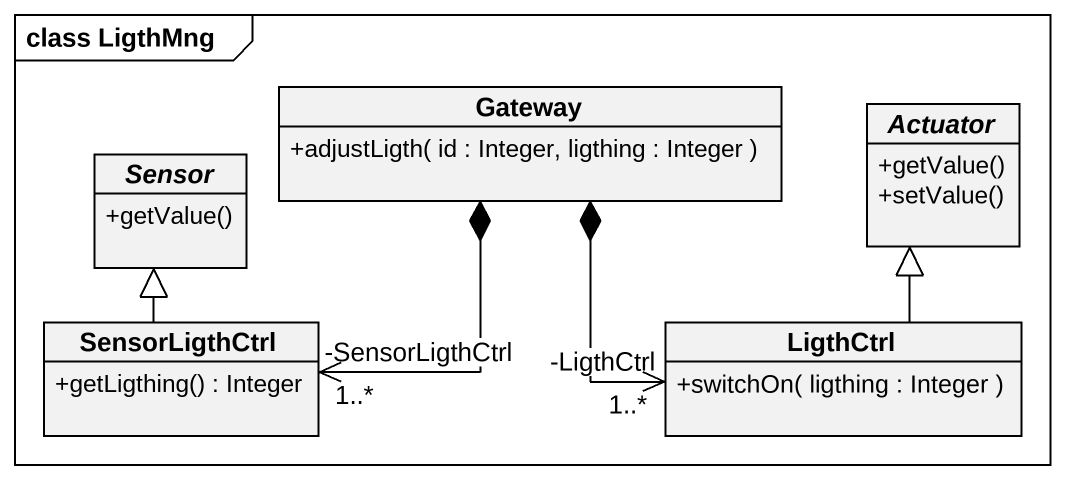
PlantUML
@startuml
mainframe class LigthMng
hide circle
hide empty members
skinparam classAttributeIconSize 0
class Gateway {
  +adjustLigth( id : Integer, ligthing : Integer )
}
abstract class Actuator {
  +getValue()
  +setValue()
}
abstract class Sensor {
  +getValue()
}
class SensorLigthCtrl {
  +getLigthing() : Integer
}
class LigthCtrl {
  +switchOn( ligthing : Integer )
}
Gateway *--> "-SensorLigthCtrl\n1..*" SensorLigthCtrl
Gateway *--> "-LigthCtrl\n1..*" LigthCtrl
SensorLigthCtrl -up-|> Sensor
LigthCtrl -up-|> Actuator
@enduml
